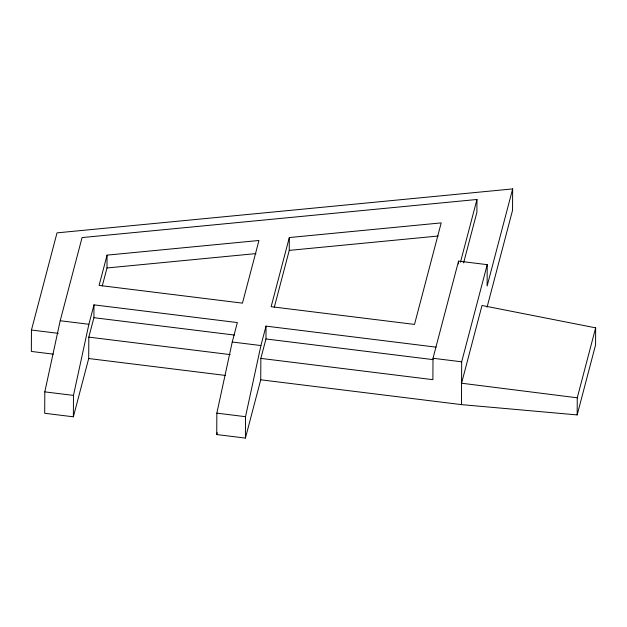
<?xml version="1.0" encoding="UTF-8"?>
<svg xmlns="http://www.w3.org/2000/svg" width="627" height="627" viewBox="0 0 627 627"><rect width="100%" height="100%" fill="white"/><g stroke="black" fill="none" stroke-linecap="round" stroke-linejoin="round"><path stroke-width="0.94" d="M487.077 307.152L512.541 210.311L512.659 188.907L57.01 232.868L31.46 330.029L31.35 351.433L53.334 354.153M463.604 262.862L476.896 212.318L476.959 199.48L82.066 237.578L60.2 320.734L44.807 391.867L44.697 413.271L73.367 416.814L88.697 358.526L88.807 337.122L93.917 317.685L93.987 304.847L237.351 322.576L232.241 342.005L216.848 413.146L216.738 434.55L245.408 438.093L260.738 379.797L260.848 358.393L265.958 338.964L266.028 326.118L436.126 347.154M73.367 416.814L73.484 395.41L88.877 324.277L93.987 304.847M102.264 285.951L106.99 267.972L107.06 255.134L258.943 240.478L242.461 303.147L99.097 285.41L107.06 255.134M245.408 438.093L245.525 416.689L260.918 345.555L266.028 326.118M274.305 307.222L289.251 250.385L289.313 237.547L441.196 222.891L414.502 324.418L271.138 306.689L289.313 237.547M512.659 188.907L487.108 286.061L487.218 264.657L458.549 261.114L432.998 358.268L432.889 379.672L260.848 358.393M458.533 263.967L458.549 261.114M595.65 327.843L577.255 397.8L461.566 383.215L481.998 305.49L595.65 327.843L595.564 344.968L577.169 414.917L461.448 404.619L461.676 361.81L487.218 264.657M577.169 414.917L577.255 397.8M216.738 434.55L217.232 432.669M460.469 262.188L476.959 199.48M106.99 267.972L255.949 253.598M289.251 250.385L438.21 236.018M432.998 358.268L461.676 361.81M93.917 317.685L234.38 335.061M265.958 338.964L433.139 359.639M60.2 320.734L88.877 324.277M232.241 342.005L260.918 345.555M31.46 330.029L58.225 333.337M88.807 337.122L230.242 354.608M88.697 358.526L225.281 375.416M260.738 379.797L461.448 404.619M44.807 391.867L73.484 395.41M216.848 413.146L245.525 416.689"/></g></svg>
